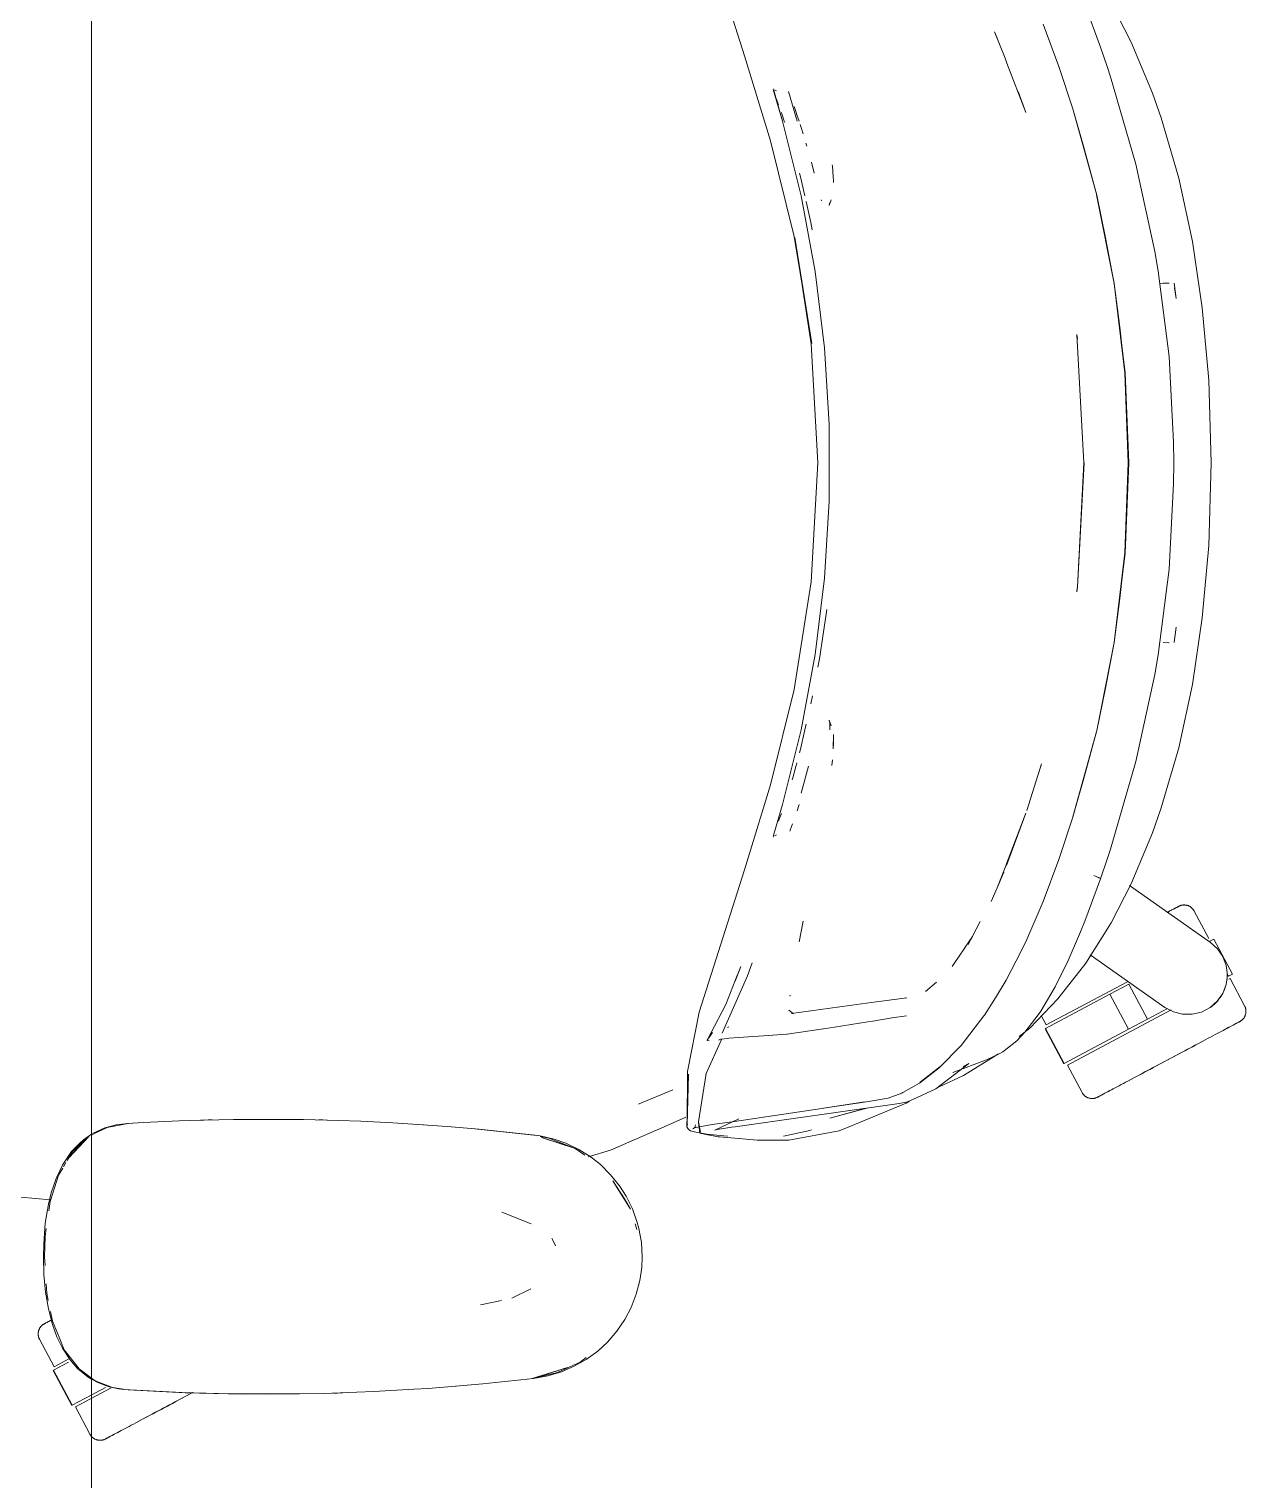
# Model space of a CAD drawing. Header units: millimetres. Extents: x 155927 to 317870, y -36033 to 97293.
# Drawn here: x 187121 to 187551, y 31772 to 32283 of the extents above; entities that cross this region are included whole.
import ezdxf

# ---------------------------------------------------------------- set-up
doc = ezdxf.new("R2010")
doc.units = ezdxf.units.MM
doc.header["$MEASUREMENT"] = 0
doc.layers.add('G-IMPT', color=8, linetype='CONTINUOUS', lineweight=9)
doc.layers.add('I-FURN', color=8, linetype='CONTINUOUS', lineweight=9)

msp = doc.modelspace()

# ---------------------------------------------------------------- linework, layer by layer
at = {"layer": 'G-IMPT'}
for p, q in [((187373.68, 32273.94), (187357.69, 32324.18)), ((187499.34, 32277.03), (187493.74, 32292.1)), ((187510.15, 32278.82), (187503.06, 32292.6)), ((187484.57, 32270.25), (187479.11, 32285.13)), ((187465.61, 32273.17), (187461.88, 32282.5)), ((187461.88, 32282.5), (187462.88, 32280.25)), ((187517.67, 32260.85), (187510.15, 32278.82)), ((187382.86, 32243.96), (187373.68, 32273.94)), ((187466.27, 32271.44), (187465.61, 32273.17)), ((187499.34, 32277.03), (187501.68, 32270.21)), ((187472.98, 32254), (187466.27, 32271.44)), ((187484.57, 32270.25), (187489.58, 32255.33)), ((187502.88, 32266.6), (187501.68, 32270.21)), ((187502.88, 32266.6), (187511.82, 32235.77)), ((187383.82, 32262.14), (187383.96, 32262.38)), ((187387.09, 32250.92), (187383.82, 32262.14)), ((187387.09, 32250.92), (187383.98, 32261.74)), ((187384.03, 32261.45), (187383.98, 32261.74)), ((187387.09, 32250.92), (187384.03, 32261.45)), ((187384.91, 32261.6), (187384.3, 32261.98)), ((187384.91, 32261.6), (187384.7, 32261.75)), ((187385.37, 32257.66), (187384.97, 32258.73)), ((187385.71, 32256.69), (187385.37, 32257.66)), ((187392.29, 32250.91), (187389.25, 32261.34)), ((187472.98, 32254), (187470.26, 32261.43)), ((187517.67, 32260.85), (187520.74, 32252.12)), ((187386.7, 32253.94), (187386.99, 32253.14)), ((187387.72, 32250.91), (187386.99, 32253.14)), ((187391.16, 32256.09), (187391.92, 32253.93)), ((187392.18, 32253.21), (187391.92, 32253.93)), ((187392.18, 32253.21), (187392.95, 32250.91)), ((187493.31, 32242.08), (187489.54, 32255.25)), ((187497.97, 32224.84), (187489.54, 32255.25)), ((187497.97, 32224.84), (187489.58, 32255.33)), ((187393.64, 32224.6), (187387.09, 32250.92)), ((187387.72, 32250.91), (187387.87, 32250.46)), ((187393.33, 32249.77), (187393.58, 32248.99)), ((187393.58, 32248.99), (187394.36, 32246.5)), ((187520.74, 32252.12), (187526.92, 32230.87)), ((187382.86, 32243.96), (187391.18, 32210.28)), ((187395.35, 32243.2), (187395.69, 32242.08)), ((187493.31, 32242.08), (187497.97, 32224.84)), ((187393.41, 32231.33), (187393.07, 32232.62)), ((187397.26, 32236.41), (187398.26, 32232.55)), ((187397.26, 32236.41), (187397.65, 32234.89)), ((187404.68, 32235.06), (187404.65, 32235.54)), ((187404.96, 32231.35), (187404.68, 32235.06)), ((187518.49, 32204.98), (187511.82, 32235.77)), ((187394.96, 32224.58), (187393.41, 32231.33)), ((187404.96, 32231.35), (187405.06, 32229.98)), ((187405.06, 32229.28), (187405.06, 32229.98)), ((187526.92, 32230.87), (187531.73, 32208.51)), ((187393.64, 32224.6), (187398.57, 32197.93)), ((187397.12, 32215.19), (187395.41, 32222.61)), ((187400.86, 32222.79), (187400.72, 32223.2)), ((187403.53, 32221.19), (187404.21, 32223.14)), ((187403.53, 32221.19), (187403.74, 32222.24)), ((187504.14, 32193.71), (187497.92, 32224.95)), ((187497.92, 32224.95), (187504.14, 32193.79)), ((187497.97, 32224.84), (187501.04, 32209.81)), ((187397.59, 32212.55), (187397.12, 32215.19)), ((187391.18, 32210.28), (187397.44, 32172.54)), ((187397.17, 32172.37), (187391.44, 32209.9)), ((187397.44, 32172.54), (187391.44, 32209.9)), ((187504.14, 32193.71), (187501.04, 32209.81)), ((187535.22, 32185.09), (187531.73, 32208.51)), ((187519.67, 32198.06), (187518.49, 32204.98)), ((187398.57, 32197.93), (187401.87, 32171.01)), ((187523.49, 32167.89), (187519.67, 32198.06)), ((187507.96, 32162.2), (187504.14, 32193.79)), ((187506.08, 32178.23), (187504.14, 32193.71)), ((187507.92, 32162.16), (187504.14, 32193.71)), ((187520.22, 32193.71), (187521.47, 32193.75)), ((187523.56, 32193.82), (187521.47, 32193.75)), ((187523.56, 32193.82), (187523.45, 32193.82)), ((187525.32, 32193.79), (187525.97, 32188.38)), ((187525.4, 32192.15), (187525.97, 32188.38)), ((187537.49, 32159.52), (187535.22, 32185.09)), ((187490.92, 32175.66), (187490.96, 32175.41)), ((187493.47, 32130.38), (187490.97, 32175.72)), ((187490.97, 32175.72), (187491.2, 32174.11)), ((187506.08, 32178.23), (187507.92, 32162.16)), ((187397.17, 32172.37), (187399.53, 32130.38)), ((187403.52, 32143.94), (187401.87, 32171.01)), ((187491.2, 32174.11), (187490.96, 32175.41)), ((187525.1, 32137.69), (187523.49, 32167.89)), ((187507.92, 32162.16), (187508.6, 32147.26)), ((187507.92, 32162.16), (187509.07, 32130.38)), ((187509.29, 32130.38), (187507.96, 32162.2)), ((187538.33, 32130.38), (187537.49, 32159.52)), ((187508.6, 32147.26), (187509.07, 32130.38)), ((187403.52, 32116.82), (187403.52, 32143.94)), ((187525.1, 32137.69), (187525.2, 32130.38)), ((187397.17, 32088.39), (187399.53, 32130.38)), ((187493.52, 32130.38), (187491.2, 32086.65)), ((187493.47, 32130.38), (187491.2, 32086.65)), ((187507.92, 32098.6), (187509.07, 32130.38)), ((187507.96, 32098.56), (187509.29, 32130.38)), ((187508.6, 32113.5), (187509.07, 32130.38)), ((187525.1, 32123.07), (187525.2, 32130.38)), ((187537.49, 32101.24), (187538.33, 32130.38)), ((187525.1, 32123.07), (187523.49, 32092.86)), ((187403.52, 32116.82), (187401.87, 32089.75)), ((187508.6, 32113.5), (187507.92, 32098.6)), ((187535.22, 32075.67), (187537.49, 32101.24)), ((187507.92, 32098.6), (187504.14, 32067.05)), ((187507.96, 32098.56), (187504.14, 32066.97)), ((187507.92, 32098.6), (187506.08, 32082.52)), ((187398.57, 32062.83), (187401.87, 32089.75)), ((187523.49, 32092.86), (187519.67, 32062.69)), ((187391.18, 32050.48), (187397.17, 32088.39)), ((187490.92, 32085.1), (187490.96, 32085.35)), ((187491.2, 32086.65), (187490.94, 32084.87)), ((187491.2, 32086.65), (187490.96, 32085.35)), ((187402.49, 32076.98), (187402.67, 32078.64)), ((187504.14, 32067.05), (187506.08, 32082.52)), ((187401.2, 32068.46), (187402.49, 32076.98)), ((187531.73, 32052.25), (187535.22, 32075.67)), ((187401.2, 32068.46), (187400.34, 32062.83)), ((187525.32, 32066.96), (187525.97, 32072.38)), ((187497.97, 32035.92), (187504.14, 32067.05)), ((187497.97, 32035.92), (187504.14, 32066.97)), ((187504.14, 32067.05), (187501.04, 32050.94)), ((187521.47, 32067.01), (187523.56, 32066.93)), ((187523.56, 32066.93), (187523.45, 32066.93)), ((187393.64, 32036.16), (187398.57, 32062.83)), ((187399.54, 32058.3), (187400.1, 32061.2)), ((187400.34, 32062.83), (187400.1, 32061.2)), ((187519.67, 32062.69), (187518.49, 32055.77)), ((187511.82, 32024.98), (187518.49, 32055.77)), ((187391.18, 32050.48), (187382.86, 32016.79)), ((187397.62, 32048.2), (187397.08, 32045.38)), ((187497.97, 32035.92), (187501.04, 32050.94)), ((187526.92, 32029.88), (187531.73, 32052.25)), ((187395.42, 32038.15), (187394.96, 32036.18)), ((187403.74, 32038.52), (187403.53, 32039.57)), ((187403.53, 32039.57), (187404.21, 32037.62)), ((187403.74, 32038.52), (187403.78, 32036.21)), ((187393.64, 32036.16), (187387.09, 32009.84)), ((187393.41, 32029.42), (187394.96, 32036.18)), ((187403.79, 32036.35), (187403.78, 32036.21)), ((187405.07, 32034.51), (187404.98, 32029.45)), ((187405.07, 32034.51), (187405.06, 32031.73)), ((187497.97, 32035.92), (187489.54, 32005.51)), ((187497.97, 32035.92), (187489.58, 32005.42)), ((187493.31, 32018.67), (187497.97, 32035.92)), ((187393.41, 32029.42), (187393.07, 32028.13)), ((187404.98, 32029.45), (187405.06, 32031.73)), ((187520.74, 32008.64), (187526.92, 32029.88)), ((187391.79, 32023.27), (187390.67, 32019.27)), ((187391.79, 32023.27), (187392.11, 32024.41)), ((187392.11, 32024.41), (187392.15, 32024.58)), ((187393.64, 32013.87), (187396.29, 32023.34)), ((187404.67, 32025.66), (187404.45, 32023.57)), ((187478.51, 32024.24), (187473.26, 32007.75)), ((187478.51, 32024.24), (187477.44, 32020.8)), ((187511.82, 32024.98), (187502.88, 31994.16)), ((187390.67, 32019.27), (187390.47, 32018.58)), ((187493.31, 32018.67), (187489.54, 32005.51)), ((187373.68, 31986.82), (187382.86, 32016.79)), ((187387.09, 32009.84), (187384.02, 31999.41)), ((187385.93, 32004.64), (187386.68, 32006.74)), ((187392.93, 32009.85), (187392.21, 32007.64)), ((187472.98, 32006.76), (187466.16, 31988.36)), ((187472.98, 32006.76), (187466.27, 31989.31)), ((187520.74, 32008.64), (187517.67, 31999.91)), ((187385.93, 32004.64), (187385.69, 32003.98)), ((187390.22, 32002.09), (187389.61, 32000.43)), ((187390.22, 32002.09), (187390.59, 32003.1)), ((187489.58, 32005.42), (187484.57, 31990.51)), ((187383.82, 31998.62), (187383.88, 31998.85)), ((187383.91, 31998.39), (187383.82, 31998.62)), ((187383.88, 31998.85), (187383.95, 31999.14)), ((187383.95, 31999.14), (187384.02, 31999.41)), ((187384.91, 31999.16), (187384.3, 31998.77)), ((187384.91, 31999.16), (187384.7, 31999.01)), ((187517.67, 31999.91), (187510.15, 31981.93)), ((187502.88, 31994.16), (187501.68, 31990.55)), ((187373.68, 31986.82), (187357.69, 31936.58)), ((187462.88, 31980.51), (187465.61, 31987.59)), ((187466.27, 31989.31), (187465.61, 31987.59)), ((187479.11, 31975.63), (187484.57, 31990.51)), ((187499.28, 31983.62), (187501.68, 31990.55)), ((187462.88, 31980.51), (187465.19, 31985.95)), ((187493.74, 31968.66), (187499.32, 31983.62)), ((187498.05, 31984.4), (187496.99, 31984.83)), ((187496.99, 31984.83), (187497.59, 31984.6)), ((187498.05, 31984.4), (187497.59, 31984.6)), ((187498.05, 31984.4), (187498.69, 31984.12)), ((187498.05, 31984.4), (187498.88, 31984.02)), ((187498.69, 31984.12), (187498.88, 31984.02)), ((187499.28, 31983.75), (187498.88, 31984.02)), ((187498.88, 31984.02), (187499.27, 31983.8)), ((187499.28, 31983.75), (187499.27, 31983.8)), ((187499.32, 31983.62), (187499.28, 31983.75)), ((187499.28, 31983.75), (187499.28, 31983.62)), ((187503.06, 31968.16), (187510.15, 31981.93)), ((187460.69, 31975.66), (187462.88, 31980.51)), ((187479.11, 31975.63), (187472.94, 31961.4)), ((187394.4, 31968.71), (187392.99, 31961.45)), ((187456.82, 31968.61), (187452.63, 31960.51)), ((187492.26, 31964.97), (187493.74, 31968.66)), ((187494.09, 31953.86), (187503.06, 31968.16)), ((187454.13, 31963.28), (187451.57, 31959.53)), ((187454.13, 31963.28), (187452.63, 31960.51)), ((187469.55, 31954.67), (187472.94, 31961.4)), ((187487.49, 31954.02), (187492.26, 31964.97)), ((187451.18, 31958.95), (187447.69, 31953.82)), ((187451.57, 31959.53), (187451.18, 31958.95)), ((187370.37, 31947.76), (187372.39, 31952.66)), ((187372.39, 31952.66), (187370.37, 31947.56)), ((187370.37, 31947.56), (187372.16, 31952.09)), ((187376.41, 31953.98), (187374.67, 31949.4)), ((187447.69, 31953.82), (187446.93, 31952.71)), ((187469.55, 31954.67), (187465.98, 31947.88)), ((187487.49, 31954.02), (187482.96, 31944.96)), ((187487.27, 31953.57), (187482.96, 31944.96)), ((187487.49, 31954.02), (187483.27, 31945.56)), ((187494.09, 31953.86), (187484.28, 31941.26)), ((187487.27, 31953.57), (187487.49, 31954.02)), ((187374.67, 31949.4), (187365.74, 31929.24)), ((187367.12, 31939.29), (187370.37, 31947.76)), ((187441.41, 31947.18), (187437.5, 31943.85)), ((187462.21, 31941.65), (187465.98, 31947.88)), ((187482.96, 31944.96), (187483.27, 31945.56)), ((187389.72, 31942.23), (187389.77, 31942.58)), ((187417.56, 31939.91), (187430.91, 31941.68)), ((187430.91, 31941.68), (187430.44, 31941.54)), ((187462.21, 31941.65), (187458.33, 31935.56)), ((187474.32, 31930.97), (187484.28, 31941.26)), ((187482.96, 31944.96), (187478.23, 31936.97)), ((187357.69, 31936.58), (187353.5, 31915.62)), ((187367.12, 31939.29), (187361.84, 31929.18)), ((187389.37, 31937.28), (187390.93, 31936.04)), ((187417.56, 31939.91), (187390.22, 31936.17)), ((187390.22, 31936.17), (187390.49, 31936.12)), ((187390.72, 31936.08), (187390.49, 31936.12)), ((187425.75, 31934.55), (187430.82, 31935.3)), ((187450.14, 31924.86), (187458.16, 31935.3)), ((187458.16, 31935.3), (187458.33, 31935.56)), ((187472.65, 31929.55), (187477.37, 31935.68)), ((187477.37, 31935.68), (187478.23, 31936.97)), ((187368.12, 31931.41), (187367.68, 31931.14)), ((187388.71, 31928.9), (187403.93, 31931.11)), ((187403.93, 31931.11), (187405.48, 31931.36)), ((187405.48, 31931.36), (187417.25, 31933.23)), ((187418.91, 31933.49), (187417.25, 31933.23)), ((187425.75, 31934.55), (187418.91, 31933.49)), ((187470.65, 31927.97), (187474.32, 31930.97)), ((187360.13, 31914.92), (187365.71, 31927.21)), ((187360.49, 31926.73), (187360.45, 31926.9)), ((187360.49, 31926.73), (187362.33, 31929.43)), ((187360.49, 31926.73), (187361.84, 31929.18)), ((187360.52, 31926.6), (187360.49, 31926.73)), ((187361.2, 31926.45), (187360.52, 31926.6)), ((187364.47, 31926.76), (187365.24, 31927.04)), ((187365.3, 31927.06), (187365.24, 31927.04)), ((187367.76, 31927.35), (187365.3, 31927.06)), ((187367.76, 31927.35), (187368.14, 31927.39)), ((187371.54, 31927.64), (187368.14, 31927.39)), ((187371.54, 31927.64), (187380.39, 31928.28)), ((187388.63, 31928.89), (187380.39, 31928.28)), ((187388.71, 31928.9), (187388.63, 31928.89)), ((187442.41, 31916.96), (187450.14, 31924.86)), ((187464.89, 31922.66), (187469.76, 31926.52)), ((187472.65, 31929.55), (187469.76, 31926.52)), ((187447.19, 31915.29), (187459.09, 31919.8)), ((187462.4, 31921.35), (187450.95, 31914.23)), ((187461.32, 31920.87), (187459.09, 31919.8)), ((187463.76, 31922.05), (187461.32, 31920.87)), ((187462.4, 31921.35), (187463.17, 31921.85)), ((187463.76, 31922.05), (187464.89, 31922.66)), ((187353.94, 31914.73), (187353.35, 31896.29)), ((187353.5, 31915.62), (187353.45, 31896.75)), ((187353.94, 31914.73), (187353.45, 31896.75)), ((187360.13, 31914.92), (187357.41, 31897.87)), ((187442.41, 31916.96), (187435.44, 31911.54)), ((187435.66, 31911.87), (187442.61, 31917.27)), ((187442.61, 31917.27), (187439.04, 31914.46)), ((187452.84, 31918.52), (187441.19, 31909.61)), ((187452.84, 31918.52), (187450.89, 31917.41)), ((187435.44, 31911.54), (187429.6, 31908.26)), ((187441.19, 31909.61), (187434.62, 31906.54)), ((187435.66, 31911.87), (187439.04, 31914.46)), ((187450.95, 31914.23), (187442.33, 31910.25)), ((187348.35, 31909.19), (187336.5, 31904.27)), ((187381.04, 31897.65), (187428.26, 31904.33)), ((187400.95, 31902.6), (187416.14, 31904.92)), ((187401.56, 31902.69), (187416.72, 31904.99)), ((187401.56, 31902.69), (187416.14, 31904.92)), ((187430.69, 31904.49), (187414.24, 31897.69)), ((187424.39, 31906.29), (187416.72, 31904.99)), ((187429.18, 31908.04), (187424.39, 31906.29)), ((187428.26, 31904.33), (187431.25, 31904.97)), ((187429.18, 31908.04), (187429.6, 31908.26)), ((187431.86, 31905.26), (187430.69, 31904.49)), ((187434.62, 31906.54), (187431.25, 31904.97)), ((187336.23, 31904.16), (187336.5, 31904.27)), ((187345.29, 31896.16), (187352.97, 31899.51)), ((187400.95, 31902.6), (187370.08, 31898.04)), ((187403.84, 31899.2), (187416.79, 31902.71)), ((187403.84, 31899.2), (187415.73, 31902.56)), ((187143.59, 31893.79), (187147.92, 31895.78)), ((187144.5, 31893.87), (187148.76, 31895.97)), ((187151.87, 31896.84), (187147.92, 31895.78)), ((187148.76, 31895.97), (187156.1, 31897.34)), ((187155.88, 31897.34), (187151.87, 31896.84)), ((187161.54, 31897.63), (187155.88, 31897.34)), ((187161.54, 31897.63), (187174.1, 31898.24)), ((187177.65, 31898.37), (187174.1, 31898.24)), ((187193.32, 31898.74), (187177.65, 31898.37)), ((187181.69, 31898.45), (187184.37, 31898.57)), ((187185.8, 31898.57), (187184.37, 31898.57)), ((187193.32, 31898.74), (187197.83, 31898.8)), ((187197.83, 31898.8), (187212.54, 31898.79)), ((187218.01, 31898.72), (187212.54, 31898.79)), ((187218.01, 31898.72), (187230.32, 31898.42)), ((187224.79, 31898.58), (187223.39, 31898.58)), ((187226.45, 31898.5), (187224.79, 31898.58)), ((187238.2, 31898.13), (187230.32, 31898.42)), ((187238.2, 31898.13), (187249.51, 31897.59)), ((187258.38, 31897.03), (187249.51, 31897.59)), ((187258.38, 31897.03), (187268.67, 31896.3)), ((187260.42, 31896.89), (187258.52, 31896.98)), ((187280.06, 31895.31), (187268.67, 31896.3)), ((187301.5, 31892.96), (187278.54, 31895.42)), ((187278.54, 31895.42), (187298.68, 31893.29)), ((187301.5, 31892.96), (187280.06, 31895.31)), ((187337.46, 31892.74), (187345.29, 31896.16)), ((187353.32, 31896.17), (187353.51, 31897.04)), ((187353.32, 31896.17), (187353.72, 31895.6)), ((187353.35, 31896.29), (187353.45, 31896.75)), ((187353.45, 31896.75), (187353.49, 31896.93)), ((187353.51, 31897.04), (187353.49, 31896.93)), ((187354.09, 31895.11), (187353.72, 31895.6)), ((187354.09, 31895.11), (187354.63, 31894.78)), ((187356.49, 31894.23), (187354.63, 31894.78)), ((187356.58, 31895.99), (187355.48, 31895.43)), ((187355.98, 31895.83), (187355.48, 31895.43)), ((187355.96, 31895.82), (187362.23, 31896.93)), ((187356.58, 31895.99), (187355.96, 31895.82)), ((187356.31, 31896.37), (187355.98, 31895.83)), ((187356.31, 31896.37), (187356.38, 31896.87)), ((187359.77, 31893.7), (187356.49, 31894.23)), ((187358.1, 31894.29), (187357.41, 31897.87)), ((187358.1, 31894.29), (187357.47, 31897.84)), ((187357.47, 31897.84), (187357.86, 31893.88)), ((187370.08, 31898.04), (187362.23, 31896.93)), ((187371.63, 31899.02), (187363.2, 31895.02)), ((187363.2, 31895.02), (187364.06, 31895.17)), ((187364.06, 31895.17), (187369.08, 31896)), ((187369.08, 31896), (187370.38, 31896.21)), ((187381.04, 31897.65), (187370.38, 31896.21)), ((187387.46, 31892.88), (187396.76, 31894.92)), ((187389.32, 31891.47), (187407.02, 31894.71)), ((187396.76, 31894.92), (187397.34, 31895.08)), ((187407.02, 31894.71), (187410.88, 31896.3)), ((187414.24, 31897.69), (187410.88, 31896.3)), ((187135.36, 31885.37), (187142.26, 31892.77)), ((187139.05, 31890.45), (187136.18, 31887.41)), ((187136.55, 31887.46), (187142.26, 31892.77)), ((187136.77, 31887), (187139.85, 31890.53)), ((187139.05, 31890.45), (187140.37, 31891.59)), ((187142.26, 31892.77), (187139.85, 31890.53)), ((187143.23, 31893.54), (187140.37, 31891.59)), ((187144.5, 31893.87), (187143.23, 31893.24)), ((187301.5, 31892.96), (187298.68, 31893.29)), ((187301.5, 31892.96), (187306.46, 31891.81)), ((187301.57, 31892.75), (187304.63, 31892.17)), ((187313.85, 31888.56), (187302, 31892.38)), ((187311.14, 31889.46), (187302, 31892.38)), ((187304.63, 31892.17), (187313.85, 31888.56)), ((187310.59, 31890.36), (187306.46, 31891.81)), ((187315.17, 31888.17), (187310.59, 31890.36)), ((187313.85, 31888.56), (187311.14, 31889.46)), ((187326.33, 31887.88), (187337.46, 31892.74)), ((187360.18, 31893.44), (187357.86, 31893.88)), ((187359.77, 31893.7), (187360.39, 31893.62)), ((187360.18, 31893.44), (187364.43, 31892.63)), ((187365.07, 31893.1), (187360.39, 31893.62)), ((187364.9, 31892.59), (187364.43, 31892.63)), ((187374.23, 31891.78), (187364.9, 31892.59)), ((187365.07, 31893.1), (187367.66, 31892.89)), ((187374.23, 31891.78), (187378.18, 31891.44)), ((187378.18, 31891.44), (187382.35, 31891.44)), ((187389.32, 31891.47), (187382.35, 31891.44)), ((187132.93, 31882.58), (187133.74, 31883.95)), ((187136.18, 31887.41), (187133.74, 31883.95)), ((187134.67, 31884.31), (187136.55, 31887.46)), ((187135.36, 31885.37), (187136.64, 31886.84)), ((187313.85, 31888.56), (187317.36, 31886.18)), ((187315.17, 31888.17), (187319.5, 31885.44)), ((187326.33, 31887.88), (187318.51, 31885.63)), ((187322.81, 31882.81), (187319.5, 31885.44)), ((187128.56, 31869.77), (187131.59, 31879.16)), ((187130.73, 31877.94), (187132.93, 31882.58)), ((187131.59, 31879.16), (187133.06, 31881.61)), ((187133.34, 31882.08), (187134.2, 31883.52)), ((187326.41, 31879.27), (187322.81, 31882.81)), ((187326.41, 31879.27), (187329.6, 31875.29)), ((187128.99, 31872.85), (187130.73, 31877.94)), ((187333.46, 31867.14), (187327.14, 31877.09)), ((187331.3, 31870.81), (187327.14, 31877.09)), ((187331.87, 31871.74), (187329.6, 31875.29)), ((187128.69, 31870.39), (187112.82, 31871.83)), ((187128.01, 31868.93), (187126.89, 31862.17)), ((187128.99, 31872.85), (187128.01, 31868.93)), ((187128.1, 31866.48), (187128.56, 31869.77)), ((187333.46, 31867.14), (187331.3, 31870.81)), ((187334.11, 31867.23), (187331.87, 31871.74)), ((187287.98, 31866.06), (187298.4, 31861.92)), ((187334.11, 31867.23), (187335.82, 31862.46)), ((187126.32, 31854.85), (187126.89, 31862.17)), ((187126.83, 31857.51), (187127.23, 31860.29)), ((187335.03, 31861.97), (187335.64, 31859.99)), ((187336.38, 31860.33), (187335.82, 31862.46)), ((187337.26, 31855.38), (187336.38, 31860.33)), ((187126.32, 31854.85), (187126.23, 31850.34)), ((187126.83, 31857.51), (187126.6, 31850.34)), ((187305.93, 31856.39), (187305.63, 31856.84)), ((187306.94, 31854.17), (187305.93, 31856.39)), ((187337.56, 31850.34), (187337.26, 31855.38)), ((187126.23, 31850.34), (187126.41, 31844.01)), ((187126.79, 31847.23), (187126.6, 31850.34)), ((187337.56, 31850.34), (187337.39, 31846.5)), ((187126.98, 31837.86), (187126.41, 31844.01)), ((187336.74, 31841.98), (187337.39, 31846.5)), ((187126.98, 31837.86), (187127.97, 31831.92)), ((187127.39, 31837.52), (187127.19, 31840.72)), ((187298.31, 31838.97), (187291.53, 31835.7)), ((187336.74, 31841.98), (187335.48, 31837.12)), ((187127.93, 31834.86), (187127.39, 31837.52)), ((187280.48, 31833.36), (187287.91, 31834.93)), ((187333.64, 31832.4), (187335.48, 31837.12)), ((187129.4, 31826.44), (187127.97, 31831.92)), ((187129.43, 31827.56), (187128.72, 31831.02)), ((187129.43, 31827.56), (187131.76, 31821.93)), ((187331.46, 31828.24), (187328.62, 31824.07)), ((187331.46, 31828.24), (187333.64, 31832.4)), ((187129.4, 31826.44), (187130.99, 31822.11)), ((187328.62, 31824.07), (187325.3, 31820.24)), ((187132.97, 31818.03), (187130.99, 31822.11)), ((187133.6, 31817.54), (187131.76, 31821.93)), ((187132.97, 31818.03), (187135.63, 31813.99)), ((187138.81, 31810.75), (187133.6, 31817.54)), ((187321.87, 31817.07), (187325.3, 31820.24)), ((187135.63, 31813.99), (187138.3, 31810.95)), ((187307.65, 31809.44), (187315.71, 31813.17)), ((187313.34, 31811.56), (187317.78, 31814.08)), ((187317.82, 31814.77), (187315.71, 31813.17)), ((187321.87, 31817.07), (187317.78, 31814.08)), ((187142.04, 31807.87), (187138.3, 31810.95)), ((187143.23, 31807.48), (187138.81, 31810.75)), ((187143.23, 31807.19), (187142.04, 31807.87)), ((187144.44, 31806.58), (187143.23, 31807.48)), ((187145.47, 31805.91), (187143.23, 31807.19)), ((187281.27, 31805.49), (187299.19, 31807.39)), ((187298.68, 31807.39), (187311.14, 31811.22)), ((187298.68, 31807.39), (187302, 31808.31)), ((187299.19, 31807.39), (187304.24, 31808.29)), ((187307.65, 31809.44), (187299.25, 31807.52)), ((187311.14, 31811.22), (187302, 31808.31)), ((187309.1, 31809.75), (187304.24, 31808.29)), ((187313.34, 31811.56), (187309.1, 31809.75)), ((187150.63, 31804.17), (187144.44, 31806.58)), ((187145.47, 31805.91), (187149.11, 31804.52)), ((187150.46, 31804.15), (187149.11, 31804.52)), ((187150.46, 31804.15), (187152.85, 31803.71)), ((187150.63, 31804.17), (187154.48, 31803.59)), ((187154.5, 31803.46), (187152.85, 31803.71)), ((187175.07, 31802.41), (187154.5, 31803.46)), ((187176.28, 31802.37), (187154.5, 31803.46)), ((187154.5, 31803.46), (187156.1, 31803.34)), ((187176.28, 31802.37), (187156.1, 31803.34)), ((187196.47, 31801.9), (187175.07, 31802.41)), ((187186.64, 31802.07), (187175.07, 31802.41)), ((187175.07, 31802.41), (187176.28, 31802.37)), ((187196.47, 31801.9), (187176.28, 31802.37)), ((187216.65, 31801.95), (187186.64, 31802.07)), ((187196.47, 31801.9), (187186.64, 31802.07)), ((187186.64, 31802.07), (187205.86, 31801.86)), ((187194.43, 31801.92), (187192.52, 31801.99)), ((187216.65, 31801.95), (187196.47, 31801.9)), ((187216.65, 31801.95), (187205.86, 31801.86)), ((187216.65, 31801.95), (187225.07, 31802.11)), ((187236.83, 31802.5), (187225.07, 31802.11)), ((187230.01, 31802.25), (187228.51, 31802.24)), ((187231.94, 31802.36), (187230.01, 31802.25)), ((187236.83, 31802.5), (187242.85, 31802.76)), ((187256.99, 31803.57), (187242.85, 31802.76)), ((187262.08, 31803.89), (187256.99, 31803.57)), ((187262.08, 31803.89), (187277.14, 31805.14)), ((187270.27, 31804.54), (187271.94, 31804.71)), ((187277.14, 31805.14), (187281.27, 31805.49)), ((187196.47, 31801.94), (187194.43, 31801.92))]:
    msp.add_line(p, q, dxfattribs=at)
at = {"layer": 'I-FURN'}
for p, q in [((187143.23, 31408.14), (187143.23, 32808.14)), ((187143.23, 32808.14), (187143.23, 31408.14)), ((187509.53, 31981.26), (187538.12, 31961.24)), ((187522.79, 31971.75), (187523.33, 31972.04)), ((187523.6, 31972.19), (187523.09, 31971.91)), ((187523.33, 31972.04), (187523.83, 31972.31)), ((187524.09, 31972.44), (187523.6, 31972.19)), ((187523.83, 31972.31), (187524.3, 31972.55)), ((187524.53, 31972.68), (187524.09, 31972.44)), ((187524.3, 31972.55), (187524.73, 31972.78)), ((187524.94, 31972.9), (187524.53, 31972.68)), ((187524.73, 31972.78), (187525.12, 31972.99)), ((187525.32, 31973.1), (187524.94, 31972.9)), ((187525.12, 31972.99), (187525.47, 31973.18)), ((187525.65, 31973.27), (187525.32, 31973.1)), ((187525.47, 31973.18), (187525.79, 31973.35)), ((187525.95, 31973.43), (187525.65, 31973.27)), ((187525.79, 31973.35), (187526.07, 31973.5)), ((187526.21, 31973.57), (187525.95, 31973.43)), ((187526.07, 31973.5), (187526.31, 31973.63)), ((187526.43, 31973.69), (187526.21, 31973.57)), ((187526.31, 31973.63), (187526.51, 31973.73)), ((187526.61, 31973.78), (187526.43, 31973.69)), ((187526.51, 31973.73), (187526.68, 31973.82)), ((187526.75, 31973.86), (187526.61, 31973.78)), ((187526.68, 31973.82), (187526.8, 31973.88)), ((187526.85, 31973.91), (187526.75, 31973.86)), ((187526.8, 31973.88), (187526.88, 31973.93)), ((187526.91, 31973.94), (187526.85, 31973.91)), ((187526.88, 31973.93), (187526.92, 31973.95)), ((187526.93, 31973.95), (187526.91, 31973.94)), ((187526.92, 31973.95), (187526.93, 31973.95)), ((187526.93, 31973.95), (187527.07, 31974.03)), ((187527.07, 31974.03), (187527.22, 31974.09)), ((187527.22, 31974.09), (187527.37, 31974.15)), ((187527.37, 31974.15), (187527.52, 31974.21)), ((187527.52, 31974.21), (187527.67, 31974.26)), ((187527.67, 31974.26), (187527.83, 31974.3)), ((187527.83, 31974.3), (187527.98, 31974.34)), ((187527.98, 31974.34), (187528.14, 31974.37)), ((187528.14, 31974.37), (187528.3, 31974.39)), ((187528.3, 31974.39), (187528.46, 31974.41)), ((187528.46, 31974.41), (187528.62, 31974.42)), ((187528.62, 31974.42), (187528.78, 31974.42)), ((187528.78, 31974.42), (187528.94, 31974.42)), ((187528.94, 31974.42), (187529.11, 31974.41)), ((187529.11, 31974.41), (187529.27, 31974.4)), ((187529.27, 31974.4), (187529.43, 31974.38)), ((187529.43, 31974.38), (187529.59, 31974.35)), ((187529.59, 31974.35), (187529.74, 31974.32)), ((187529.74, 31974.32), (187529.9, 31974.28)), ((187529.9, 31974.28), (187530.05, 31974.23)), ((187530.05, 31974.23), (187530.21, 31974.18)), ((187530.21, 31974.18), (187530.36, 31974.12)), ((187530.36, 31974.12), (187530.5, 31974.06)), ((187530.5, 31974.06), (187530.65, 31973.98)), ((187530.65, 31973.98), (187530.79, 31973.91)), ((187530.79, 31973.91), (187530.93, 31973.83)), ((187530.93, 31973.83), (187531.07, 31973.74)), ((187531.07, 31973.74), (187531.2, 31973.65)), ((187531.2, 31973.65), (187531.33, 31973.55)), ((187531.33, 31973.55), (187531.45, 31973.45)), ((187531.45, 31973.45), (187531.57, 31973.34)), ((187531.57, 31973.34), (187531.69, 31973.23)), ((187531.69, 31973.23), (187531.8, 31973.11)), ((187531.8, 31973.11), (187531.9, 31972.99)), ((187531.9, 31972.99), (187532, 31972.86)), ((187532, 31972.86), (187532.1, 31972.73)), ((187532.1, 31972.73), (187532.19, 31972.6)), ((187532.19, 31972.6), (187532.28, 31972.46)), ((187532.28, 31972.46), (187532.36, 31972.32)), ((187532.36, 31972.32), (187532.38, 31972.29)), ((187537.53, 31962.6), (187532.38, 31972.29)), ((187537.88, 31961.66), (187539.28, 31962.4)), ((187537.97, 31961.7), (187537.88, 31961.66)), ((187538.12, 31961.24), (187540.63, 31958.98)), ((187545.85, 31950.04), (187539.28, 31962.4)), ((187522.07, 31938.31), (187495.64, 31956.82)), ((187540.63, 31958.98), (187542.53, 31956.2)), ((187542.53, 31956.2), (187543.7, 31953.03)), ((187543.7, 31953.03), (187544.09, 31949.68)), ((187480.14, 31932.08), (187508.83, 31947.34)), ((187502.66, 31942.93), (187509.3, 31946.46)), ((187515.87, 31934.1), (187509.3, 31946.46)), ((187543.66, 31946.34), (187542.44, 31943.19)), ((187544.09, 31949.68), (187543.66, 31946.34)), ((187544.05, 31950.05), (187544.46, 31949.3)), ((187545.85, 31950.04), (187544.46, 31949.3)), ((187544.46, 31949.3), (187544.54, 31949.34)), ((187544.66, 31948.27), (187545.04, 31948.47)), ((187550.19, 31938.79), (187545.04, 31948.47)), ((187479.95, 31930.85), (187502.66, 31942.93)), ((187509.23, 31930.57), (187502.66, 31942.93)), ((187540.5, 31940.43), (187537.96, 31938.21)), ((187539.67, 31939.57), (187541.96, 31942.35)), ((187542.44, 31943.19), (187540.5, 31940.43)), ((187478.46, 31935.24), (187480.14, 31932.08)), ((187487.65, 31917.96), (187524.25, 31937.42)), ((187522.93, 31937.85), (187515.87, 31934.1)), ((187525.04, 31936.73), (187522.07, 31938.31)), ((187528.31, 31935.9), (187525.04, 31936.73)), ((187531.69, 31935.87), (187528.31, 31935.9)), ((187534.97, 31936.66), (187531.69, 31935.87)), ((187537.96, 31938.21), (187534.97, 31936.66)), ((187538.25, 31938.41), (187539.67, 31939.57)), ((187550.22, 31935.07), (187550.15, 31934.92)), ((187550.19, 31938.79), (187550.26, 31938.64)), ((187550.29, 31935.21), (187550.22, 31935.07)), ((187550.26, 31938.64), (187550.33, 31938.5)), ((187550.36, 31935.36), (187550.29, 31935.21)), ((187550.33, 31938.5), (187550.39, 31938.35)), ((187550.41, 31935.51), (187550.36, 31935.36)), ((187550.39, 31938.35), (187550.44, 31938.2)), ((187550.47, 31935.66), (187550.41, 31935.51)), ((187550.44, 31938.2), (187550.49, 31938.04)), ((187550.51, 31935.82), (187550.47, 31935.66)), ((187550.49, 31938.04), (187550.54, 31937.89)), ((187550.55, 31935.97), (187550.51, 31935.82)), ((187550.54, 31937.89), (187550.57, 31937.73)), ((187550.59, 31936.13), (187550.55, 31935.97)), ((187550.57, 31937.73), (187550.6, 31937.57)), ((187550.61, 31936.29), (187550.59, 31936.13)), ((187550.6, 31937.57), (187550.63, 31937.41)), ((187550.64, 31936.45), (187550.61, 31936.29)), ((187550.63, 31937.41), (187550.64, 31937.25)), ((187550.64, 31937.25), (187550.66, 31937.09)), ((187550.65, 31936.61), (187550.64, 31936.45)), ((187550.66, 31936.77), (187550.65, 31936.61)), ((187550.66, 31937.09), (187550.66, 31936.93)), ((187550.66, 31936.93), (187550.66, 31936.77)), ((187479.78, 31930.76), (187486.35, 31918.4)), ((187486.52, 31918.49), (187479.95, 31930.85)), ((187509.23, 31930.57), (187486.52, 31918.49)), ((187515.87, 31934.1), (187509.23, 31930.57)), ((187541.92, 31929.83), (187542.59, 31930.18)), ((187542.59, 31930.18), (187543.22, 31930.52)), ((187543.22, 31930.52), (187543.82, 31930.84)), ((187544.13, 31931), (187543.55, 31930.69)), ((187543.82, 31930.84), (187544.39, 31931.14)), ((187544.68, 31931.3), (187544.13, 31931)), ((187544.39, 31931.14), (187544.92, 31931.42)), ((187545.2, 31931.57), (187544.68, 31931.3)), ((187544.92, 31931.42), (187545.43, 31931.69)), ((187545.68, 31931.83), (187545.2, 31931.57)), ((187545.43, 31931.69), (187545.89, 31931.94)), ((187546.13, 31932.06), (187545.68, 31931.83)), ((187545.89, 31931.94), (187546.32, 31932.17)), ((187546.54, 31932.28), (187546.13, 31932.06)), ((187546.32, 31932.17), (187546.71, 31932.38)), ((187546.91, 31932.48), (187546.54, 31932.28)), ((187546.71, 31932.38), (187547.07, 31932.56)), ((187547.25, 31932.66), (187546.91, 31932.48)), ((187547.07, 31932.56), (187547.39, 31932.73)), ((187547.54, 31932.82), (187547.25, 31932.66)), ((187547.39, 31932.73), (187547.67, 31932.88)), ((187547.8, 31932.95), (187547.54, 31932.82)), ((187547.67, 31932.88), (187547.91, 31933.01)), ((187548.02, 31933.07), (187547.8, 31932.95)), ((187547.91, 31933.01), (187548.11, 31933.12)), ((187548.2, 31933.17), (187548.02, 31933.07)), ((187548.11, 31933.12), (187548.27, 31933.2)), ((187548.34, 31933.24), (187548.2, 31933.17)), ((187548.27, 31933.2), (187548.39, 31933.27)), ((187548.44, 31933.29), (187548.34, 31933.24)), ((187548.39, 31933.27), (187548.47, 31933.31)), ((187548.5, 31933.33), (187548.44, 31933.29)), ((187548.47, 31933.31), (187548.52, 31933.33)), ((187548.52, 31933.34), (187548.5, 31933.33)), ((187548.56, 31933.36), (187548.52, 31933.34)), ((187548.52, 31933.33), (187548.52, 31933.34)), ((187548.7, 31933.44), (187548.56, 31933.36)), ((187548.84, 31933.52), (187548.7, 31933.44)), ((187548.97, 31933.61), (187548.84, 31933.52)), ((187549.1, 31933.71), (187548.97, 31933.61)), ((187549.23, 31933.81), (187549.1, 31933.71)), ((187549.35, 31933.92), (187549.23, 31933.81)), ((187549.46, 31934.03), (187549.35, 31933.92)), ((187549.58, 31934.14), (187549.46, 31934.03)), ((187549.68, 31934.26), (187549.58, 31934.14)), ((187549.79, 31934.39), (187549.68, 31934.26)), ((187549.88, 31934.52), (187549.79, 31934.39)), ((187549.98, 31934.65), (187549.88, 31934.52)), ((187550.06, 31934.78), (187549.98, 31934.65)), ((187550.15, 31934.92), (187550.06, 31934.78)), ((187532.49, 31924.81), (187531.55, 31924.31)), ((187531.99, 31924.54), (187532.92, 31925.04)), ((187533.42, 31925.31), (187532.49, 31924.81)), ((187532.92, 31925.04), (187533.85, 31925.53)), ((187534.34, 31925.79), (187533.42, 31925.31)), ((187533.85, 31925.53), (187534.75, 31926.01)), ((187534.75, 31926.01), (187535.64, 31926.49)), ((187535.64, 31926.49), (187536.51, 31926.95)), ((187536.51, 31926.95), (187537.35, 31927.4)), ((187537.35, 31927.4), (187538.18, 31927.84)), ((187538.18, 31927.84), (187538.98, 31928.26)), ((187538.98, 31928.26), (187539.76, 31928.68)), ((187539.76, 31928.68), (187540.5, 31929.07)), ((187540.5, 31929.07), (187541.23, 31929.46)), ((187541.23, 31929.46), (187541.92, 31929.83)), ((187522.11, 31919.29), (187523.11, 31919.83)), ((187523.66, 31920.12), (187522.65, 31919.58)), ((187523.11, 31919.83), (187524.12, 31920.36)), ((187524.66, 31920.65), (187523.66, 31920.12)), ((187524.12, 31920.36), (187525.12, 31920.9)), ((187525.66, 31921.18), (187524.66, 31920.65)), ((187525.12, 31920.9), (187526.12, 31921.43)), ((187526.66, 31921.71), (187525.66, 31921.18)), ((187526.12, 31921.43), (187527.12, 31921.96)), ((187527.66, 31922.24), (187526.66, 31921.71)), ((187527.12, 31921.96), (187528.11, 31922.48)), ((187528.64, 31922.77), (187527.66, 31922.24)), ((187528.11, 31922.48), (187529.1, 31923.01)), ((187529.62, 31923.29), (187528.64, 31922.77)), ((187529.1, 31923.01), (187530.07, 31923.53)), ((187530.59, 31923.8), (187529.62, 31923.29)), ((187530.07, 31923.53), (187531.03, 31924.04)), ((187531.55, 31924.31), (187530.59, 31923.8)), ((187531.03, 31924.04), (187531.99, 31924.54)), ((187487.65, 31917.96), (187492.8, 31908.27)), ((187512.43, 31914.15), (187513.35, 31914.63)), ((187513.85, 31914.9), (187512.92, 31914.41)), ((187513.35, 31914.63), (187514.28, 31915.13)), ((187514.78, 31915.4), (187513.85, 31914.9)), ((187514.28, 31915.13), (187515.22, 31915.63)), ((187515.74, 31915.9), (187514.78, 31915.4)), ((187515.22, 31915.63), (187516.18, 31916.14)), ((187516.7, 31916.42), (187515.74, 31915.9)), ((187516.18, 31916.14), (187517.15, 31916.65)), ((187517.67, 31916.93), (187516.7, 31916.42)), ((187517.15, 31916.65), (187518.13, 31917.17)), ((187518.66, 31917.46), (187517.67, 31916.93)), ((187518.13, 31917.17), (187519.11, 31917.7)), ((187519.65, 31917.98), (187518.66, 31917.46)), ((187519.11, 31917.7), (187520.11, 31918.23)), ((187520.65, 31918.51), (187519.65, 31917.98)), ((187520.11, 31918.23), (187521.11, 31918.76)), ((187521.65, 31919.05), (187520.65, 31918.51)), ((187521.11, 31918.76), (187522.11, 31919.29)), ((187522.65, 31919.58), (187521.65, 31919.05)), ((187503.22, 31909.25), (187503.84, 31909.58)), ((187503.84, 31909.58), (187504.49, 31909.92)), ((187504.49, 31909.92), (187505.16, 31910.28)), ((187505.16, 31910.28), (187505.87, 31910.66)), ((187505.87, 31910.66), (187506.61, 31911.05)), ((187506.61, 31911.05), (187507.37, 31911.46)), ((187507.37, 31911.46), (187508.16, 31911.87)), ((187508.16, 31911.87), (187508.97, 31912.31)), ((187508.97, 31912.31), (187509.8, 31912.75)), ((187510.26, 31912.99), (187509.42, 31912.54)), ((187509.8, 31912.75), (187510.66, 31913.21)), ((187511.13, 31913.46), (187510.26, 31912.99)), ((187510.66, 31913.21), (187511.54, 31913.67)), ((187512.02, 31913.93), (187511.13, 31913.46)), ((187511.54, 31913.67), (187512.43, 31914.15)), ((187512.92, 31914.41), (187512.02, 31913.93)), ((187492.82, 31908.23), (187492.8, 31908.27)), ((187492.9, 31908.09), (187492.82, 31908.23)), ((187492.98, 31907.96), (187492.9, 31908.09)), ((187493.07, 31907.82), (187492.98, 31907.96)), ((187493.17, 31907.69), (187493.07, 31907.82)), ((187493.27, 31907.57), (187493.17, 31907.69)), ((187493.38, 31907.45), (187493.27, 31907.57)), ((187493.49, 31907.33), (187493.38, 31907.45)), ((187493.6, 31907.22), (187493.49, 31907.33)), ((187493.72, 31907.11), (187493.6, 31907.22)), ((187493.85, 31907.01), (187493.72, 31907.11)), ((187493.98, 31906.91), (187493.85, 31907.01)), ((187494.11, 31906.82), (187493.98, 31906.91)), ((187494.24, 31906.73), (187494.11, 31906.82)), ((187494.38, 31906.65), (187494.24, 31906.73)), ((187494.53, 31906.57), (187494.38, 31906.65)), ((187494.67, 31906.5), (187494.53, 31906.57)), ((187494.82, 31906.44), (187494.67, 31906.5)), ((187494.97, 31906.38), (187494.82, 31906.44)), ((187495.12, 31906.33), (187494.97, 31906.38)), ((187495.28, 31906.28), (187495.12, 31906.33)), ((187495.43, 31906.24), (187495.28, 31906.28)), ((187495.59, 31906.21), (187495.43, 31906.24)), ((187495.75, 31906.18), (187495.59, 31906.21)), ((187495.91, 31906.16), (187495.75, 31906.18)), ((187496.07, 31906.14), (187495.91, 31906.16)), ((187496.23, 31906.14), (187496.07, 31906.14)), ((187496.39, 31906.13), (187496.23, 31906.14)), ((187496.55, 31906.14), (187496.39, 31906.13)), ((187496.71, 31906.15), (187496.55, 31906.14)), ((187496.87, 31906.17), (187496.71, 31906.15)), ((187497.03, 31906.19), (187496.87, 31906.17)), ((187497.19, 31906.22), (187497.03, 31906.19)), ((187497.35, 31906.26), (187497.19, 31906.22)), ((187497.5, 31906.3), (187497.35, 31906.26)), ((187497.66, 31906.35), (187497.5, 31906.3)), ((187497.81, 31906.4), (187497.66, 31906.35)), ((187497.96, 31906.47), (187497.81, 31906.4)), ((187498.1, 31906.53), (187497.96, 31906.47)), ((187498.25, 31906.61), (187498.1, 31906.53)), ((187498.3, 31906.63), (187498.25, 31906.61)), ((187498.25, 31906.61), (187498.27, 31906.62)), ((187498.25, 31906.61), (187498.25, 31906.61)), ((187498.27, 31906.62), (187498.33, 31906.65)), ((187498.38, 31906.67), (187498.3, 31906.63)), ((187498.33, 31906.65), (187498.43, 31906.7)), ((187498.5, 31906.74), (187498.38, 31906.67)), ((187498.43, 31906.7), (187498.57, 31906.78)), ((187498.66, 31906.83), (187498.5, 31906.74)), ((187498.57, 31906.78), (187498.75, 31906.87)), ((187498.86, 31906.93), (187498.66, 31906.83)), ((187498.75, 31906.87), (187498.97, 31906.99)), ((187499.1, 31907.06), (187498.86, 31906.93)), ((187498.97, 31906.99), (187499.23, 31907.13)), ((187499.38, 31907.21), (187499.1, 31907.06)), ((187499.23, 31907.13), (187499.52, 31907.28)), ((187499.7, 31907.38), (187499.38, 31907.21)), ((187499.52, 31907.28), (187499.86, 31907.46)), ((187500.06, 31907.57), (187499.7, 31907.38)), ((187499.86, 31907.46), (187500.23, 31907.66)), ((187500.45, 31907.78), (187500.06, 31907.57)), ((187500.23, 31907.66), (187500.64, 31907.88)), ((187500.88, 31908), (187500.45, 31907.78)), ((187500.64, 31907.88), (187501.09, 31908.12)), ((187501.34, 31908.25), (187500.88, 31908)), ((187501.09, 31908.12), (187501.57, 31908.37)), ((187501.85, 31908.52), (187501.34, 31908.25)), ((187501.57, 31908.37), (187502.09, 31908.65)), ((187502.38, 31908.8), (187501.85, 31908.52)), ((187502.09, 31908.65), (187502.64, 31908.94)), ((187502.95, 31909.11), (187502.38, 31908.8)), ((187502.64, 31908.94), (187503.22, 31909.25)), ((187128.33, 31827.62), (187127.97, 31827.43)), ((187128.13, 31827.52), (187128.51, 31827.72)), ((187128.72, 31827.83), (187128.33, 31827.62)), ((187128.51, 31827.72), (187128.92, 31827.93)), ((187129.15, 31828.06), (187128.72, 31827.83)), ((187124.38, 31823.07), (187124.39, 31823.23)), ((187124.39, 31822.91), (187124.38, 31823.07)), ((187124.39, 31823.39), (187124.41, 31823.55)), ((187124.39, 31823.23), (187124.39, 31823.39)), ((187124.4, 31822.75), (187124.39, 31822.91)), ((187124.42, 31822.59), (187124.4, 31822.75)), ((187124.41, 31823.55), (187124.43, 31823.71)), ((187124.44, 31822.43), (187124.42, 31822.59)), ((187124.43, 31823.71), (187124.46, 31823.87)), ((187124.47, 31822.27), (187124.44, 31822.43)), ((187124.46, 31823.87), (187124.49, 31824.03)), ((187124.49, 31824.03), (187124.53, 31824.18)), ((187124.53, 31824.18), (187124.58, 31824.34)), ((187124.58, 31824.34), (187124.63, 31824.49)), ((187124.63, 31824.49), (187124.69, 31824.64)), ((187124.69, 31824.64), (187124.75, 31824.79)), ((187124.75, 31824.79), (187124.82, 31824.93)), ((187124.82, 31824.93), (187124.9, 31825.08)), ((187124.9, 31825.08), (187124.98, 31825.21)), ((187124.98, 31825.21), (187125.07, 31825.35)), ((187125.07, 31825.35), (187125.16, 31825.48)), ((187125.16, 31825.48), (187125.26, 31825.61)), ((187125.26, 31825.61), (187125.36, 31825.73)), ((187125.36, 31825.73), (187125.47, 31825.85)), ((187125.47, 31825.85), (187125.58, 31825.97)), ((187125.58, 31825.97), (187125.7, 31826.08)), ((187125.7, 31826.08), (187125.82, 31826.19)), ((187125.82, 31826.19), (187125.94, 31826.29)), ((187125.94, 31826.29), (187126.07, 31826.38)), ((187126.07, 31826.38), (187126.21, 31826.48)), ((187126.21, 31826.48), (187126.34, 31826.56)), ((187126.34, 31826.56), (187126.48, 31826.64)), ((187126.48, 31826.64), (187126.52, 31826.66)), ((187126.52, 31826.66), (187126.54, 31826.67)), ((187126.53, 31826.66), (187126.52, 31826.66)), ((187126.57, 31826.69), (187126.53, 31826.66)), ((187126.54, 31826.67), (187126.6, 31826.7)), ((187126.65, 31826.73), (187126.57, 31826.69)), ((187126.6, 31826.7), (187126.7, 31826.76)), ((187126.77, 31826.8), (187126.65, 31826.73)), ((187126.7, 31826.76), (187126.84, 31826.83)), ((187126.94, 31826.88), (187126.77, 31826.8)), ((187126.84, 31826.83), (187127.02, 31826.93)), ((187127.14, 31826.99), (187126.94, 31826.88)), ((187127.02, 31826.93), (187127.24, 31827.04)), ((187127.38, 31827.12), (187127.14, 31826.99)), ((187127.24, 31827.04), (187127.5, 31827.18)), ((187127.66, 31827.26), (187127.38, 31827.12)), ((187127.5, 31827.18), (187127.8, 31827.34)), ((187127.97, 31827.43), (187127.66, 31827.26)), ((187127.8, 31827.34), (187128.13, 31827.52)), ((187124.51, 31822.11), (187124.47, 31822.27)), ((187124.55, 31821.96), (187124.51, 31822.11)), ((187124.6, 31821.8), (187124.55, 31821.96)), ((187124.65, 31821.65), (187124.6, 31821.8)), ((187124.72, 31821.5), (187124.65, 31821.65)), ((187124.78, 31821.35), (187124.72, 31821.5)), ((187124.86, 31821.21), (187124.78, 31821.35)), ((187124.86, 31821.21), (187130.01, 31811.53)), ((187129.82, 31810.29), (187135.11, 31813.11)), ((187130.01, 31811.53), (187135.2, 31814.29)), ((187129.65, 31810.2), (187136.22, 31797.84)), ((187136.39, 31797.93), (187129.82, 31810.29)), ((187142.8, 31800.21), (187150.18, 31804.13)), ((187148.11, 31804.16), (187143.09, 31801.49)), ((187178.51, 31802.21), (187177.53, 31801.68)), ((187177.98, 31801.93), (187178.97, 31802.45)), ((187143.09, 31801.49), (187136.39, 31797.93)), ((187137.52, 31797.4), (187142.8, 31800.21)), ((187137.52, 31797.4), (187142.67, 31787.71)), ((187168.53, 31796.9), (187167.54, 31796.37)), ((187168, 31796.61), (187168.98, 31797.14)), ((187169.52, 31797.42), (187168.53, 31796.9)), ((187168.98, 31797.14), (187169.98, 31797.67)), ((187170.52, 31797.95), (187169.52, 31797.42)), ((187169.98, 31797.67), (187170.98, 31798.2)), ((187171.52, 31798.49), (187170.52, 31797.95)), ((187170.98, 31798.2), (187171.98, 31798.73)), ((187172.52, 31799.02), (187171.52, 31798.49)), ((187171.98, 31798.73), (187172.98, 31799.27)), ((187173.53, 31799.56), (187172.52, 31799.02)), ((187172.98, 31799.27), (187173.99, 31799.8)), ((187174.53, 31800.09), (187173.53, 31799.56)), ((187173.99, 31799.8), (187174.99, 31800.34)), ((187175.53, 31800.62), (187174.53, 31800.09)), ((187174.99, 31800.34), (187175.99, 31800.87)), ((187176.53, 31801.15), (187175.53, 31800.62)), ((187175.99, 31800.87), (187176.99, 31801.4)), ((187177.53, 31801.68), (187176.53, 31801.15)), ((187176.99, 31801.4), (187177.98, 31801.93)), ((187158.03, 31791.31), (187158.84, 31791.75)), ((187158.84, 31791.75), (187159.67, 31792.19)), ((187160.13, 31792.43), (187159.29, 31791.98)), ((187159.67, 31792.19), (187160.53, 31792.65)), ((187161, 31792.9), (187160.13, 31792.43)), ((187160.53, 31792.65), (187161.41, 31793.11)), ((187161.89, 31793.37), (187161, 31792.9)), ((187161.41, 31793.11), (187162.3, 31793.59)), ((187162.79, 31793.85), (187161.89, 31793.37)), ((187162.3, 31793.59), (187163.22, 31794.07)), ((187163.72, 31794.34), (187162.79, 31793.85)), ((187163.22, 31794.07), (187164.15, 31794.57)), ((187164.65, 31794.84), (187163.72, 31794.34)), ((187164.15, 31794.57), (187165.09, 31795.07)), ((187165.61, 31795.34), (187164.65, 31794.84)), ((187165.09, 31795.07), (187166.05, 31795.58)), ((187166.57, 31795.86), (187165.61, 31795.34)), ((187166.05, 31795.58), (187167.02, 31796.09)), ((187167.54, 31796.37), (187166.57, 31795.86)), ((187167.02, 31796.09), (187168, 31796.61)), ((187142.69, 31787.67), (187142.67, 31787.71)), ((187142.77, 31787.53), (187142.69, 31787.67)), ((187142.85, 31787.4), (187142.77, 31787.53)), ((187142.94, 31787.26), (187142.85, 31787.4)), ((187143.04, 31787.14), (187142.94, 31787.26)), ((187143.14, 31787.01), (187143.04, 31787.14)), ((187143.25, 31786.89), (187143.14, 31787.01)), ((187143.36, 31786.77), (187143.25, 31786.89)), ((187143.47, 31786.66), (187143.36, 31786.77)), ((187143.59, 31786.55), (187143.47, 31786.66)), ((187149.25, 31786.65), (187148.97, 31786.5)), ((187149.1, 31786.57), (187149.39, 31786.72)), ((187149.57, 31786.82), (187149.25, 31786.65)), ((187149.39, 31786.72), (187149.73, 31786.9)), ((187149.93, 31787.01), (187149.57, 31786.82)), ((187149.73, 31786.9), (187150.1, 31787.1)), ((187150.32, 31787.22), (187149.93, 31787.01)), ((187150.1, 31787.1), (187150.51, 31787.32)), ((187150.75, 31787.44), (187150.32, 31787.22)), ((187150.51, 31787.32), (187150.96, 31787.56)), ((187151.21, 31787.69), (187150.75, 31787.44)), ((187150.96, 31787.56), (187151.44, 31787.81)), ((187151.72, 31787.96), (187151.21, 31787.69)), ((187151.44, 31787.81), (187151.96, 31788.09)), ((187152.25, 31788.24), (187151.72, 31787.96)), ((187151.96, 31788.09), (187152.51, 31788.38)), ((187152.82, 31788.55), (187152.25, 31788.24)), ((187152.51, 31788.38), (187153.09, 31788.69)), ((187153.09, 31788.69), (187153.71, 31789.02)), ((187153.71, 31789.02), (187154.36, 31789.36)), ((187154.36, 31789.36), (187155.03, 31789.72)), ((187155.03, 31789.72), (187155.74, 31790.1)), ((187155.74, 31790.1), (187156.48, 31790.49)), ((187156.48, 31790.49), (187157.24, 31790.9)), ((187157.24, 31790.9), (187158.03, 31791.31)), ((187143.72, 31786.45), (187143.59, 31786.55)), ((187143.85, 31786.35), (187143.72, 31786.45)), ((187143.98, 31786.26), (187143.85, 31786.35)), ((187144.11, 31786.17), (187143.98, 31786.26)), ((187144.25, 31786.09), (187144.11, 31786.17)), ((187144.4, 31786.01), (187144.25, 31786.09)), ((187144.54, 31785.94), (187144.4, 31786.01)), ((187144.69, 31785.88), (187144.54, 31785.94)), ((187144.84, 31785.82), (187144.69, 31785.88)), ((187144.99, 31785.77), (187144.84, 31785.82)), ((187145.15, 31785.72), (187144.99, 31785.77)), ((187145.3, 31785.68), (187145.15, 31785.72)), ((187145.46, 31785.65), (187145.3, 31785.68)), ((187145.62, 31785.62), (187145.46, 31785.65)), ((187145.78, 31785.6), (187145.62, 31785.62)), ((187145.94, 31785.58), (187145.78, 31785.6)), ((187146.1, 31785.58), (187145.94, 31785.58)), ((187146.26, 31785.57), (187146.1, 31785.58)), ((187146.42, 31785.58), (187146.26, 31785.57)), ((187146.58, 31785.59), (187146.42, 31785.58)), ((187146.74, 31785.61), (187146.58, 31785.59)), ((187146.9, 31785.63), (187146.74, 31785.61)), ((187147.06, 31785.66), (187146.9, 31785.63)), ((187147.22, 31785.7), (187147.06, 31785.66)), ((187147.37, 31785.74), (187147.22, 31785.7)), ((187147.53, 31785.79), (187147.37, 31785.74)), ((187147.68, 31785.84), (187147.53, 31785.79)), ((187147.83, 31785.91), (187147.68, 31785.84)), ((187147.97, 31785.97), (187147.83, 31785.91)), ((187148.12, 31786.05), (187147.97, 31785.97)), ((187148.17, 31786.07), (187148.12, 31786.05)), ((187148.12, 31786.05), (187148.14, 31786.06)), ((187148.12, 31786.05), (187148.12, 31786.05)), ((187148.14, 31786.06), (187148.2, 31786.09)), ((187148.25, 31786.11), (187148.17, 31786.07)), ((187148.2, 31786.09), (187148.3, 31786.14)), ((187148.37, 31786.18), (187148.25, 31786.11)), ((187148.3, 31786.14), (187148.44, 31786.22)), ((187148.53, 31786.27), (187148.37, 31786.18)), ((187148.44, 31786.22), (187148.62, 31786.31)), ((187148.73, 31786.37), (187148.53, 31786.27)), ((187148.62, 31786.31), (187148.84, 31786.43)), ((187148.97, 31786.5), (187148.73, 31786.37)), ((187148.84, 31786.43), (187149.1, 31786.57))]:
    msp.add_line(p, q, dxfattribs=at)
msp.add_open_spline([(187543.46, 31945.63), (187543.31, 31945.17), (187543.09, 31944.54), (187542.79, 31943.9), (187542.72, 31943.75)], degree=3, knots=[-0.6, -0.6, -0.6, -0.6, -0.5, -0.4680239, -0.4680239, -0.4680239, -0.4680239], dxfattribs=at)
for points in [[(187544.05, 31950.05), (187544.06, 31949.82), (187544.06, 31949.28), (187544.02, 31948.61), (187543.99, 31948.24)], [(187541.12, 31941.14), (187540.79, 31940.72), (187540.45, 31940.29), (187540.02, 31939.91)]]:
    msp.add_open_spline(points, degree=3, dxfattribs=at)

doc.saveas('drawing.dxf')
